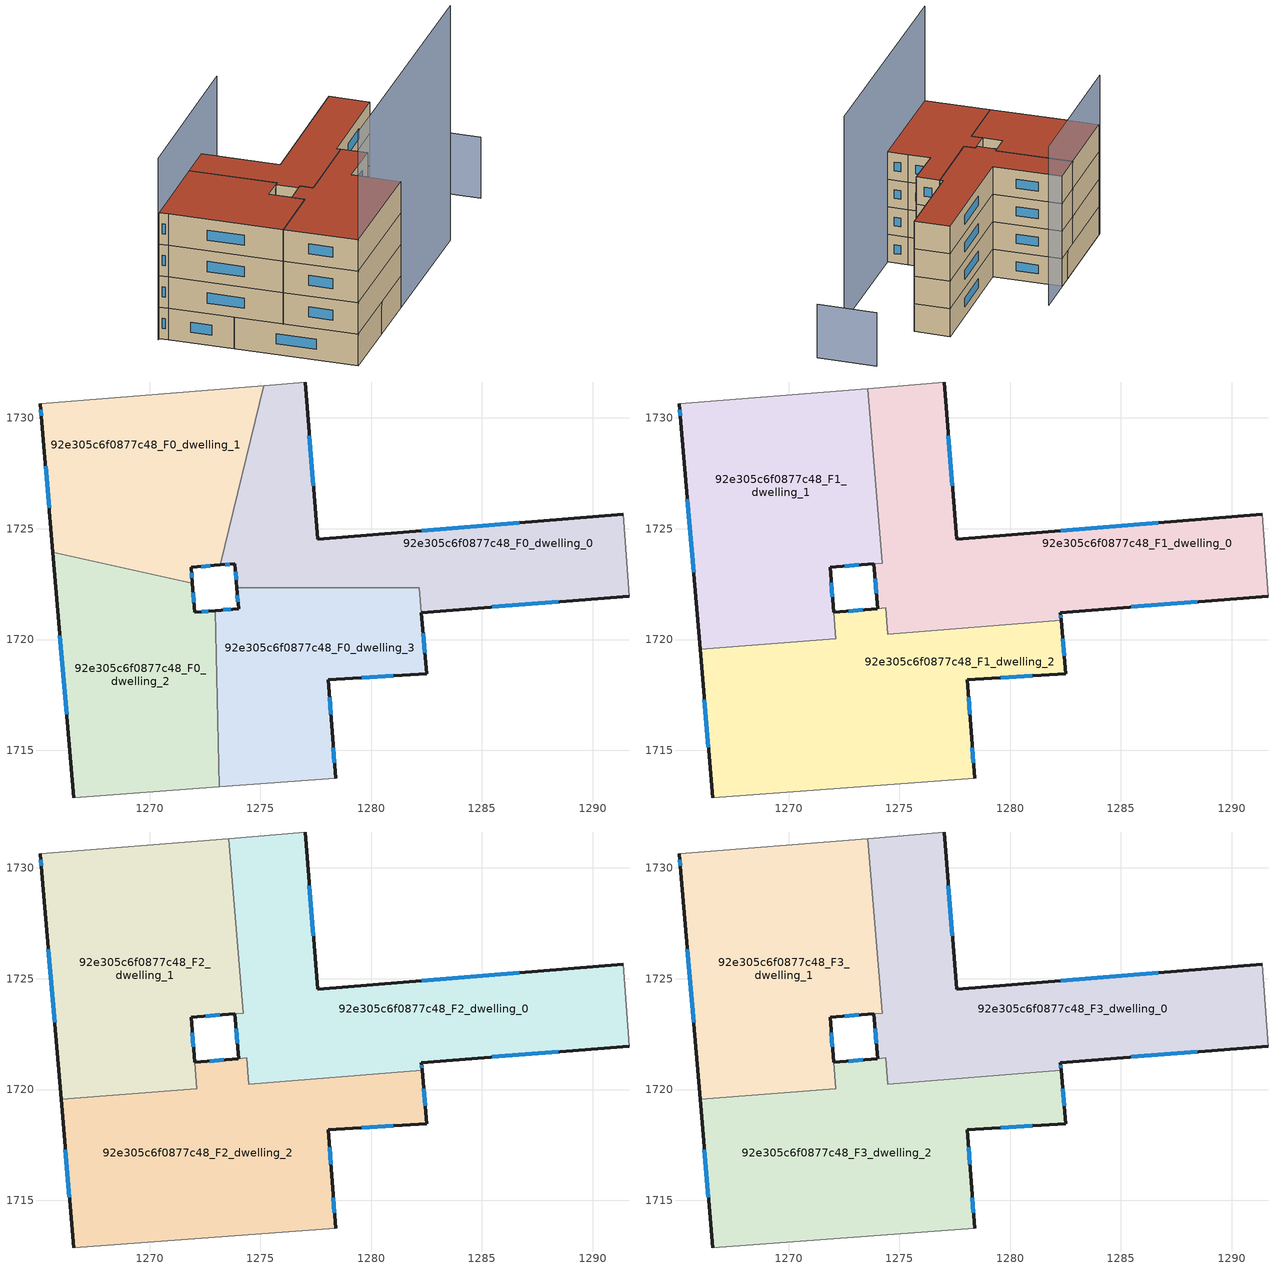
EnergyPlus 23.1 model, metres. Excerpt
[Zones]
92e305c6f0877c48_F0_dwelling_0
 floor ground (EU_floor_Construction): 1291.38,1725.65 1291.64,1721.96 1282.27,1721.22 1282.17,1722.33 1273.94,1722.33 1273.85,1723.42 1273.2,1723.37 1275.15,1731.46 1277.02,1731.61 1277.59,1724.53 z0
 wall outside (EU_wall_Construction): 1273.2,1723.37 1273.85,1723.42 1273.94,1722.33 / 1291.38,1725.65 1277.59,1724.53 1277.02,1731.61 / 1282.27,1721.22 1291.64,1721.96 z0:3
 wall adiabatic (EU_wall_Construction): 1277.02,1731.61 1275.15,1731.46 / 1291.64,1721.96 1291.38,1725.65 z0:3
 wall to 92e305c6f0877c48_F0_dwelling_3 (EU_wall_Construction): 1273.94,1722.33 1282.17,1722.33 1282.27,1721.22 z0:3
 wall to 92e305c6f0877c48_F0_dwelling_1 (EU_wall_Construction): 1275.15,1731.46 1273.2,1723.37 z0:3
 window (EU_Window_Construction): 1273.88,1723.05 1273.91,1722.7 / 1273.42,1723.39 1273.63,1723.4 / 1277.4,1726.93 1277.21,1729.2 / 1286.69,1725.26 1282.29,1724.91 / 1285.46,1721.47 1288.45,1721.71 z1.02:1.98
92e305c6f0877c48_F0_dwelling_1
 floor ground (EU_floor_Construction): 1275.15,1731.46 1273.2,1723.37 1271.88,1723.26 1271.93,1722.55 1265.64,1723.95 1265.14,1729.81 1265.06,1730.64 z0
 wall outside (EU_wall_Construction): 1271.93,1722.55 1271.88,1723.26 1273.2,1723.37 / 1265.06,1730.64 1265.14,1729.81 1265.64,1723.95 z0:3
 wall adiabatic (EU_wall_Construction): 1275.15,1731.46 1265.06,1730.64 z0:3
 wall to 92e305c6f0877c48_F0_dwelling_2 (EU_wall_Construction): 1265.64,1723.95 1271.93,1722.55 z0:3
 window (EU_Window_Construction): 1272.33,1723.29 1272.75,1723.33 / 1271.91,1722.79 1271.9,1723.02 / 1265.31,1727.82 1265.47,1725.94 / 1265.09,1730.36 1265.11,1730.09 z1.02:1.98
92e305c6f0877c48_F0_dwelling_2
 floor ground (EU_floor_Construction): 1271.93,1722.55 1272.04,1721.23 1272.97,1721.31 1273.14,1713.35 1266.58,1712.87 1265.64,1723.95 z0
 wall outside (EU_wall_Construction): 1272.97,1721.31 1272.04,1721.23 1271.93,1722.55 / 1265.64,1723.95 1266.58,1712.87 z0:3
 wall adiabatic (EU_wall_Construction): 1266.58,1712.87 1273.14,1713.35 z0:3
 wall to 92e305c6f0877c48_F0_dwelling_3 (EU_wall_Construction): 1273.14,1713.35 1272.97,1721.31 z0:3
 window (EU_Window_Construction): 1272,1721.68 1271.97,1722.1 / 1272.65,1721.28 1272.36,1721.26 / 1265.96,1720.18 1266.26,1716.64 z1.02:1.98
92e305c6f0877c48_F0_dwelling_3
 floor ground (EU_floor_Construction): 1282.17,1722.33 1282.51,1718.46 1278.08,1718.18 1278.24,1715.84 1278.4,1713.73 1273.14,1713.35 1272.97,1721.31 1274.02,1721.39 1273.94,1722.33 z0
 wall outside (EU_wall_Construction): 1273.94,1722.33 1274.02,1721.39 1272.97,1721.31 / 1278.4,1713.73 1278.24,1715.84 1278.08,1718.18 1282.51,1718.46 1282.27,1721.22 z0:3
 wall adiabatic (EU_wall_Construction): 1273.14,1713.35 1278.4,1713.73 z0:3
 window (EU_Window_Construction): 1273.66,1721.37 1273.33,1721.34 / 1273.97,1722.01 1273.99,1721.71 / 1279.59,1718.27 1281,1718.36 / 1278.19,1716.64 1278.13,1717.38 / 1278.35,1714.45 1278.3,1715.12 / 1282.43,1719.4 1282.35,1720.28 z1.02:1.98
92e305c6f0877c48_F1_dwelling_0
 floor to 92e305c6f0877c48_F0_dwelling_0 (EU_floor_Construction): 1291.38,1725.65 1291.64,1721.96 1282.27,1721.22 1282.17,1722.33 1273.94,1722.33 1273.85,1723.42 1274.22,1723.45 1274.1,1724.95 1275.15,1731.45 1277.02,1731.61 1277.59,1724.53 z3; 1275.15,1731.45 1274.1,1724.95 1273.97,1726.56 z3
 floor to 92e305c6f0877c48_F0_dwelling_1 (EU_floor_Construction): 1275.15,1731.45 1273.97,1726.56 1273.59,1731.33 z3
 floor to 92e305c6f0877c48_F0_dwelling_3 (EU_floor_Construction): 1282.17,1722.33 1274.02,1721.4 1273.94,1722.33 z3; 1282.17,1722.33 1282.3,1720.86 1274.48,1720.23 1274.38,1721.43 1274.02,1721.4 z3
 wall outside (EU_wall_Construction): 1291.38,1725.65 1277.59,1724.53 1277.02,1731.61 / 1282.3,1720.86 1282.27,1721.22 1291.64,1721.96 / 1273.85,1723.42 1274.02,1721.4 z3:6
 wall adiabatic (EU_wall_Construction): 1277.02,1731.61 1273.59,1731.33 / 1291.64,1721.96 1291.38,1725.65 z3:6
 wall to 92e305c6f0877c48_F1_dwelling_2 (EU_wall_Construction): 1274.02,1721.4 1274.38,1721.43 1274.48,1720.23 1282.3,1720.86 z3:6
 wall to 92e305c6f0877c48_F1_dwelling_1 (EU_wall_Construction): 1273.59,1731.33 1274.22,1723.45 1273.85,1723.42 z3:6
 window (EU_Window_Construction): 1277.4,1726.93 1277.21,1729.2 / 1286.69,1725.26 1282.29,1724.91 / 1285.46,1721.47 1288.45,1721.71 / 1282.29,1720.98 1282.28,1721.1 / 1273.91,1722.73 1273.96,1722.08 z4.02:4.98
92e305c6f0877c48_F1_dwelling_1
 floor to 92e305c6f0877c48_F0_dwelling_0 (EU_floor_Construction): 1273.97,1726.56 1274.22,1723.45 1273.85,1723.42 1273.2,1723.37 z3
 floor to 92e305c6f0877c48_F0_dwelling_1 (EU_floor_Construction): 1273.59,1731.33 1273.97,1726.56 1273.2,1723.37 1271.88,1723.26 1271.93,1722.55 1265.64,1723.95 1265.14,1729.81 1265.06,1730.64 z3
 floor to 92e305c6f0877c48_F0_dwelling_2 (EU_floor_Construction): 1271.93,1722.55 1272.14,1720.05 1266.01,1719.56 1265.64,1723.95 z3
 wall outside (EU_wall_Construction): 1265.06,1730.64 1265.14,1729.81 1266.01,1719.56 / 1272.04,1721.23 1271.88,1723.26 1273.85,1723.42 z3:6
 wall adiabatic (EU_wall_Construction): 1273.59,1731.33 1265.06,1730.64 z3:6
 wall to 92e305c6f0877c48_F1_dwelling_2 (EU_wall_Construction): 1266.01,1719.56 1272.14,1720.05 1272.04,1721.23 z3:6
 window (EU_Window_Construction): 1272.55,1723.31 1273.18,1723.37 / 1265.44,1726.32 1265.71,1723.05 / 1265.09,1730.36 1265.11,1730.09 / 1271.99,1721.92 1271.93,1722.57 z4.02:4.98
92e305c6f0877c48_F1_dwelling_2
 floor to 92e305c6f0877c48_F0_dwelling_2 (EU_floor_Construction): 1272.97,1721.31 1273.14,1713.35 1266.58,1712.87 1266.01,1719.55 1272.14,1720.05 1272.04,1721.23 z3
 floor to 92e305c6f0877c48_F0_dwelling_3 (EU_floor_Construction): 1282.3,1720.86 1282.51,1718.46 1278.08,1718.18 1278.24,1715.84 1278.4,1713.73 1273.14,1713.35 1272.97,1721.31 1274.38,1721.43 1274.48,1720.23 z3
 wall outside (EU_wall_Construction): 1274.01,1721.39 1272.04,1721.23 / 1278.4,1713.73 1278.24,1715.84 1278.08,1718.18 1282.51,1718.46 1282.3,1720.86 / 1266.01,1719.55 1266.58,1712.87 z3:6
 wall adiabatic (EU_wall_Construction): 1266.58,1712.87 1278.4,1713.73 z3:6
 window (EU_Window_Construction): 1273.34,1721.34 1272.71,1721.29 / 1282.44,1719.27 1282.37,1720.04 / 1279.59,1718.27 1281,1718.36 / 1278.19,1716.64 1278.13,1717.38 / 1278.35,1714.45 1278.3,1715.12 / 1266.2,1717.28 1266.38,1715.14 z4.02:4.98
92e305c6f0877c48_F2_dwelling_0
 floor to 92e305c6f0877c48_F1_dwelling_0 (EU_floor_Construction): 1291.38,1725.65 1291.64,1721.96 1282.27,1721.22 1282.3,1720.86 1274.48,1720.23 1274.38,1721.43 1274.02,1721.4 1273.85,1723.42 1274.22,1723.45 1273.59,1731.33 1277.02,1731.61 1277.59,1724.53 z6
 wall outside (EU_wall_Construction): 1291.38,1725.65 1277.59,1724.53 1277.02,1731.61 / 1282.3,1720.86 1282.27,1721.22 1291.64,1721.96 / 1273.85,1723.42 1274.02,1721.4 z6:9
 wall adiabatic (EU_wall_Construction): 1277.02,1731.61 1273.59,1731.33 / 1291.64,1721.96 1291.38,1725.65 z6:9
 wall to 92e305c6f0877c48_F2_dwelling_2 (EU_wall_Construction): 1274.02,1721.4 1274.38,1721.43 1274.48,1720.23 1282.3,1720.86 z6:9
 wall to 92e305c6f0877c48_F2_dwelling_1 (EU_wall_Construction): 1273.59,1731.33 1274.22,1723.45 1273.85,1723.42 z6:9
 window (EU_Window_Construction): 1277.4,1726.93 1277.21,1729.2 / 1286.69,1725.26 1282.29,1724.91 / 1285.46,1721.47 1288.45,1721.71 / 1282.29,1720.98 1282.28,1721.1 / 1273.91,1722.73 1273.96,1722.08 z7.02:7.98
92e305c6f0877c48_F2_dwelling_1
 floor to 92e305c6f0877c48_F1_dwelling_1 (EU_floor_Construction): 1273.59,1731.33 1274.22,1723.45 1273.85,1723.42 1271.88,1723.26 1272.14,1720.05 1266.01,1719.56 1265.14,1729.81 1265.06,1730.64 z6
 wall outside (EU_wall_Construction): 1265.06,1730.64 1265.14,1729.81 1266.01,1719.56 / 1272.04,1721.23 1271.88,1723.26 1273.85,1723.42 z6:9
 wall adiabatic (EU_wall_Construction): 1273.59,1731.33 1265.06,1730.64 z6:9
 wall to 92e305c6f0877c48_F2_dwelling_2 (EU_wall_Construction): 1266.01,1719.56 1272.14,1720.05 1272.04,1721.23 z6:9
 window (EU_Window_Construction): 1272.55,1723.31 1273.18,1723.37 / 1265.44,1726.32 1265.71,1723.05 / 1265.09,1730.36 1265.11,1730.09 / 1271.99,1721.92 1271.93,1722.57 z7.02:7.98
92e305c6f0877c48_F2_dwelling_2
 floor to 92e305c6f0877c48_F1_dwelling_2 (EU_floor_Construction): 1282.3,1720.86 1282.51,1718.46 1278.08,1718.18 1278.24,1715.84 1278.4,1713.73 1266.58,1712.87 1266.01,1719.55 1272.14,1720.05 1272.04,1721.23 1274.38,1721.43 1274.48,1720.23 z6
 wall outside (EU_wall_Construction): 1274.01,1721.39 1272.04,1721.23 / 1278.4,1713.73 1278.24,1715.84 1278.08,1718.18 1282.51,1718.46 1282.3,1720.86 / 1266.01,1719.55 1266.58,1712.87 z6:9
 wall adiabatic (EU_wall_Construction): 1266.58,1712.87 1278.4,1713.73 z6:9
 window (EU_Window_Construction): 1273.34,1721.34 1272.71,1721.29 / 1282.44,1719.27 1282.37,1720.04 / 1279.59,1718.27 1281,1718.36 / 1278.19,1716.64 1278.13,1717.38 / 1278.35,1714.45 1278.3,1715.12 / 1266.2,1717.28 1266.38,1715.14 z7.02:7.98
92e305c6f0877c48_F3_dwelling_0
 floor to 92e305c6f0877c48_F2_dwelling_0 (EU_floor_Construction): 1291.38,1725.65 1291.64,1721.96 1282.27,1721.22 1282.3,1720.86 1274.48,1720.23 1274.38,1721.43 1274.02,1721.4 1273.85,1723.42 1274.22,1723.45 1273.59,1731.33 1277.02,1731.61 1277.59,1724.53 z9
 wall outside (EU_wall_Construction): 1291.38,1725.65 1277.59,1724.53 1277.02,1731.61 / 1282.3,1720.86 1282.27,1721.22 1291.64,1721.96 / 1273.85,1723.42 1274.02,1721.4 z9:12
 wall adiabatic (EU_wall_Construction): 1277.02,1731.61 1273.59,1731.33 / 1291.64,1721.96 1291.38,1725.65 z9:12
 wall to 92e305c6f0877c48_F3_dwelling_2 (EU_wall_Construction): 1274.02,1721.4 1274.38,1721.43 1274.48,1720.23 1282.3,1720.86 z9:12
 wall to 92e305c6f0877c48_F3_dwelling_1 (EU_wall_Construction): 1273.59,1731.33 1274.22,1723.45 1273.85,1723.42 z9:12
 window (EU_Window_Construction): 1277.4,1726.93 1277.21,1729.2 / 1286.69,1725.26 1282.29,1724.91 / 1285.46,1721.47 1288.45,1721.71 / 1282.29,1720.98 1282.28,1721.1 / 1273.91,1722.73 1273.96,1722.08 z10.02:10.98
 roof outside (EU_roof_Construction): 1291.64,1721.96 1291.38,1725.65 1277.59,1724.53 1277.02,1731.61 1273.59,1731.33 1274.22,1723.45 1273.85,1723.42 1274.02,1721.4 1274.38,1721.43 1274.48,1720.23 1282.3,1720.86 1282.27,1721.22 z12
92e305c6f0877c48_F3_dwelling_1
 floor to 92e305c6f0877c48_F2_dwelling_1 (EU_floor_Construction): 1273.59,1731.33 1274.22,1723.45 1273.85,1723.42 1271.88,1723.26 1272.14,1720.05 1266.01,1719.56 1265.14,1729.81 1265.06,1730.64 z9
 wall outside (EU_wall_Construction): 1265.06,1730.64 1265.14,1729.81 1266.01,1719.56 / 1272.04,1721.23 1271.88,1723.26 1273.85,1723.42 z9:12
 wall adiabatic (EU_wall_Construction): 1273.59,1731.33 1265.06,1730.64 z9:12
 wall to 92e305c6f0877c48_F3_dwelling_2 (EU_wall_Construction): 1266.01,1719.56 1272.14,1720.05 1272.04,1721.23 z9:12
 window (EU_Window_Construction): 1272.55,1723.31 1273.18,1723.37 / 1265.44,1726.32 1265.71,1723.05 / 1265.09,1730.36 1265.11,1730.09 / 1271.99,1721.92 1271.93,1722.57 z10.02:10.98
 roof outside (EU_roof_Construction): 1272.14,1720.05 1271.88,1723.26 1273.85,1723.42 1274.22,1723.45 1273.59,1731.33 1265.06,1730.64 1265.14,1729.81 1266.01,1719.56 z12
92e305c6f0877c48_F3_dwelling_2
 floor to 92e305c6f0877c48_F2_dwelling_2 (EU_floor_Construction): 1282.3,1720.86 1282.51,1718.46 1278.08,1718.18 1278.24,1715.84 1278.4,1713.73 1266.58,1712.87 1266.01,1719.55 1272.14,1720.05 1272.04,1721.23 1274.38,1721.43 1274.48,1720.23 z9
 wall outside (EU_wall_Construction): 1274.01,1721.39 1272.04,1721.23 / 1278.4,1713.73 1278.24,1715.84 1278.08,1718.18 1282.51,1718.46 1282.3,1720.86 / 1266.01,1719.55 1266.58,1712.87 z9:12
 wall adiabatic (EU_wall_Construction): 1266.58,1712.87 1278.4,1713.73 z9:12
 window (EU_Window_Construction): 1273.34,1721.34 1272.71,1721.29 / 1282.44,1719.27 1282.37,1720.04 / 1279.59,1718.27 1281,1718.36 / 1278.19,1716.64 1278.13,1717.38 / 1278.35,1714.45 1278.3,1715.12 / 1266.2,1717.28 1266.38,1715.14 z10.02:10.98
 roof outside (EU_roof_Construction): 1278.4,1713.73 1278.24,1715.84 1278.08,1718.18 1282.51,1718.46 1282.3,1720.86 1274.48,1720.23 1274.38,1721.43 1272.04,1721.23 1272.14,1720.05 1266.01,1719.55 1266.58,1712.87 z12
shading: 1266.55,1712.86 1292.11,1714.74 z0:22.3; 1300.57,1715.37 1300.13,1721.45 z0:5.8; 1281.41,1731.96 1264.86,1730.62 z0:17.3
[Building]
EU S2 Campaign: North Axis=0; Terrain=City; Solar Distribution=FullExterior
[Site:Location]
Vienna: Latitude=48; Longitude=16.5; Time Zone=1; Elevation=183
[SizingPeriod:WeatherFileDays]
AnnualSizingPeriod: Begin Month=1; Begin Day of Month=1; End Month=12; End Day of Month=31; Day of Week for Start Day=Monday; Use Weather File Daylight Saving Period=No; Use Weather File Rain and Snow Indicators=No
[MATERIAL]
EU_InternalMass_Material: Roughness=MediumRough; Thickness=0.1; Conductivity=1; Density=1800; Specific Heat=900; Thermal Absorptance=0.9; Solar Absorptance=0.7; Visible Absorptance=0.7
[MATERIAL:NOMASS] Roughness=MediumRough; Thermal Absorptance=0.9; Solar Absorptance=0.7; Visible Absorptance=0.7
Name | Thermal Resistance
EU_wall_NoMass | 0.942466
EU_roof_NoMass | 0.551687
EU_floor_NoMass | 0.66527
[WINDOWMATERIAL:SIMPLEGLAZINGSYSTEM]
EU_Window_SimpleGlazing: UFactor=2.03367; Solar Heat Gain Coefficient=0.65; Visible Transmittance=0.65
[CONSTRUCTION]
EU_wall_Construction: EU_wall_NoMass
EU_roof_Construction: EU_roof_NoMass
EU_floor_Construction: EU_floor_NoMass
EU_Window_Construction: EU_Window_SimpleGlazing
EU_InternalMass_Construction: EU_InternalMass_Material
[ZONE] Type=1; Multiplier=1; Ceiling Height=autocalculate; Floor Area=autocalculate; Part of Total Floor Area=Yes
Name | Volume
92e305c6f0877c48_F0_dwelling_0 | 225.253
92e305c6f0877c48_F1_dwelling_0; 92e305c6f0877c48_F2_dwelling_0; 92e305c6f0877c48_F3_dwelling_0 | 274.701
92e305c6f0877c48_F0_dwelling_1 | 204.357
92e305c6f0877c48_F1_dwelling_1 | 261.762
92e305c6f0877c48_F2_dwelling_1; 92e305c6f0877c48_F3_dwelling_1 | 261.768
92e305c6f0877c48_F0_dwelling_2 | 204.364
92e305c6f0877c48_F1_dwelling_2 | 280.872
92e305c6f0877c48_F2_dwelling_2; 92e305c6f0877c48_F3_dwelling_2 | 280.878
92e305c6f0877c48_F0_dwelling_3 | 183.439
[INTERNALMASS] Construction=EU_InternalMass_Construction
Name | Zone or ZoneList | Surface Area
92e305c6f0877c48_F0_dwelling_0_EU_InternalMass | 92e305c6f0877c48_F0_dwelling_0 | 75.0833
92e305c6f0877c48_F0_dwelling_1_EU_InternalMass | 92e305c6f0877c48_F0_dwelling_1 | 68.1185
92e305c6f0877c48_F0_dwelling_2_EU_InternalMass | 92e305c6f0877c48_F0_dwelling_2 | 68.1217
92e305c6f0877c48_F0_dwelling_3_EU_InternalMass | 92e305c6f0877c48_F0_dwelling_3 | 61.1466
92e305c6f0877c48_F1_dwelling_0_EU_InternalMass | 92e305c6f0877c48_F1_dwelling_0 | 91.5685
92e305c6f0877c48_F1_dwelling_1_EU_InternalMass | 92e305c6f0877c48_F1_dwelling_1 | 87.273
92e305c6f0877c48_F1_dwelling_2_EU_InternalMass | 92e305c6f0877c48_F1_dwelling_2 | 93.6226
92e305c6f0877c48_F2_dwelling_0_EU_InternalMass | 92e305c6f0877c48_F2_dwelling_0 | 91.5685
92e305c6f0877c48_F2_dwelling_1_EU_InternalMass | 92e305c6f0877c48_F2_dwelling_1 | 87.273
92e305c6f0877c48_F2_dwelling_2_EU_InternalMass | 92e305c6f0877c48_F2_dwelling_2 | 93.6226
92e305c6f0877c48_F3_dwelling_0_EU_InternalMass | 92e305c6f0877c48_F3_dwelling_0 | 91.5685
92e305c6f0877c48_F3_dwelling_1_EU_InternalMass | 92e305c6f0877c48_F3_dwelling_1 | 87.273
92e305c6f0877c48_F3_dwelling_2_EU_InternalMass | 92e305c6f0877c48_F3_dwelling_2 | 93.6226
[OTHEREQUIPMENT] Fuel Type=Electricity; Design Level Calculation Method=Watts/Area; Power per Zone Floor Area=1; Fraction Latent=0; Fraction Radiant=0; Fraction Lost=0; Carbon Dioxide Generation Rate=0; EndUse Subcategory=EU_Step8_InternalGains
Name | Zone or ZoneList or Space or SpaceList | Schedule
EU_Step8_InternalGain_92e305c6f0877c48_F0_dwelling_0_f000 | 92e305c6f0877c48_F0_dwelling_0 | EU_Step8_GainSchedule_92e305c6f0877c48_F0_dwelling_0_f000
EU_Step8_InternalGain_92e305c6f0877c48_F0_dwelling_1_f000 | 92e305c6f0877c48_F0_dwelling_1 | EU_Step8_GainSchedule_92e305c6f0877c48_F0_dwelling_1_f000
EU_Step8_InternalGain_92e305c6f0877c48_F0_dwelling_2_f000 | 92e305c6f0877c48_F0_dwelling_2 | EU_Step8_GainSchedule_92e305c6f0877c48_F0_dwelling_2_f000
EU_Step8_InternalGain_92e305c6f0877c48_F0_dwelling_3_f000 | 92e305c6f0877c48_F0_dwelling_3 | EU_Step8_GainSchedule_92e305c6f0877c48_F0_dwelling_3_f000
EU_Step8_InternalGain_92e305c6f0877c48_F1_dwelling_0_f000 | 92e305c6f0877c48_F1_dwelling_0 | EU_Step8_GainSchedule_92e305c6f0877c48_F1_dwelling_0_f000
EU_Step8_InternalGain_92e305c6f0877c48_F1_dwelling_1_f000 | 92e305c6f0877c48_F1_dwelling_1 | EU_Step8_GainSchedule_92e305c6f0877c48_F1_dwelling_1_f000
EU_Step8_InternalGain_92e305c6f0877c48_F1_dwelling_2_f000 | 92e305c6f0877c48_F1_dwelling_2 | EU_Step8_GainSchedule_92e305c6f0877c48_F1_dwelling_2_f000
EU_Step8_InternalGain_92e305c6f0877c48_F2_dwelling_0_f000 | 92e305c6f0877c48_F2_dwelling_0 | EU_Step8_GainSchedule_92e305c6f0877c48_F2_dwelling_0_f000
EU_Step8_InternalGain_92e305c6f0877c48_F2_dwelling_1_f000 | 92e305c6f0877c48_F2_dwelling_1 | EU_Step8_GainSchedule_92e305c6f0877c48_F2_dwelling_1_f000
EU_Step8_InternalGain_92e305c6f0877c48_F2_dwelling_2_f000 | 92e305c6f0877c48_F2_dwelling_2 | EU_Step8_GainSchedule_92e305c6f0877c48_F2_dwelling_2_f000
EU_Step8_InternalGain_92e305c6f0877c48_F3_dwelling_0_f000 | 92e305c6f0877c48_F3_dwelling_0 | EU_Step8_GainSchedule_92e305c6f0877c48_F3_dwelling_0_f000
EU_Step8_InternalGain_92e305c6f0877c48_F3_dwelling_1_f000 | 92e305c6f0877c48_F3_dwelling_1 | EU_Step8_GainSchedule_92e305c6f0877c48_F3_dwelling_1_f000
EU_Step8_InternalGain_92e305c6f0877c48_F3_dwelling_2_f000 | 92e305c6f0877c48_F3_dwelling_2 | EU_Step8_GainSchedule_92e305c6f0877c48_F3_dwelling_2_f000
[ZONEVENTILATION:DESIGNFLOWRATE] Schedule=EU_AlwaysOn; Design Flow Rate Calculation Method=AirChanges/Hour; Air Changes per Hour=0.530523; Ventilation Type=Natural; Fan Pressure Rise=0; Fan Total Efficiency=1; Constant Term Coefficient=1; Temperature Term Coefficient=0; Velocity Term Coefficient=0; Velocity Squared Term Coefficient=0; Minimum Indoor Temperature=-100; Maximum Indoor Temperature=100; Delta Temperature=-100; Minimum Outdoor Temperature=-100; Maximum Outdoor Temperature=100; Maximum Wind Speed=40
Name | Zone or ZoneList or Space or SpaceList
EU_ConstantAir_92e305c6f0877c48_F0_dwelling_0 | 92e305c6f0877c48_F0_dwelling_0
EU_ConstantAir_92e305c6f0877c48_F0_dwelling_1 | 92e305c6f0877c48_F0_dwelling_1
EU_ConstantAir_92e305c6f0877c48_F0_dwelling_2 | 92e305c6f0877c48_F0_dwelling_2
EU_ConstantAir_92e305c6f0877c48_F0_dwelling_3 | 92e305c6f0877c48_F0_dwelling_3
EU_ConstantAir_92e305c6f0877c48_F1_dwelling_0 | 92e305c6f0877c48_F1_dwelling_0
EU_ConstantAir_92e305c6f0877c48_F1_dwelling_1 | 92e305c6f0877c48_F1_dwelling_1
EU_ConstantAir_92e305c6f0877c48_F1_dwelling_2 | 92e305c6f0877c48_F1_dwelling_2
EU_ConstantAir_92e305c6f0877c48_F2_dwelling_0 | 92e305c6f0877c48_F2_dwelling_0
EU_ConstantAir_92e305c6f0877c48_F2_dwelling_1 | 92e305c6f0877c48_F2_dwelling_1
EU_ConstantAir_92e305c6f0877c48_F2_dwelling_2 | 92e305c6f0877c48_F2_dwelling_2
EU_ConstantAir_92e305c6f0877c48_F3_dwelling_0 | 92e305c6f0877c48_F3_dwelling_0
EU_ConstantAir_92e305c6f0877c48_F3_dwelling_1 | 92e305c6f0877c48_F3_dwelling_1
EU_ConstantAir_92e305c6f0877c48_F3_dwelling_2 | 92e305c6f0877c48_F3_dwelling_2
[HVACTEMPLATE:THERMOSTAT] Constant Heating Setpoint=20; Constant Cooling Setpoint=50
EU_HeatOnly_92e305c6f0877c48_F0_dwelling_0; EU_HeatOnly_92e305c6f0877c48_F0_dwelling_1; EU_HeatOnly_92e305c6f0877c48_F0_dwelling_2; EU_HeatOnly_92e305c6f0877c48_F0_dwelling_3; EU_HeatOnly_92e305c6f0877c48_F1_dwelling_0; EU_HeatOnly_92e305c6f0877c48_F1_dwelling_1; EU_HeatOnly_92e305c6f0877c48_F1_dwelling_2; EU_HeatOnly_92e305c6f0877c48_F2_dwelling_0; EU_HeatOnly_92e305c6f0877c48_F2_dwelling_1; EU_HeatOnly_92e305c6f0877c48_F2_dwelling_2; EU_HeatOnly_92e305c6f0877c48_F3_dwelling_0; EU_HeatOnly_92e305c6f0877c48_F3_dwelling_1; EU_HeatOnly_92e305c6f0877c48_F3_dwelling_2
[HVACTEMPLATE:ZONE:IDEALLOADSAIRSYSTEM] System Availability Schedule=EU_AlwaysOn; Maximum Heating Supply Air Temperature=50; Minimum Cooling Supply Air Temperature=13; Maximum Heating Supply Air Humidity Ratio=0.0156; Minimum Cooling Supply Air Humidity Ratio=0.0077; Heating Limit=NoLimit; Cooling Limit=NoLimit; Heating Availability Schedule=EU_AlwaysOn; Cooling Availability Schedule=EU_CoolingOff; Dehumidification Control Type=ConstantSensibleHeatRatio; Cooling Sensible Heat Ratio=0.7; Dehumidification Setpoint=60; Humidification Control Type=None; Humidification Setpoint=30; Outdoor Air Method=None; Outdoor Air Flow Rate per Person=0.00944; Outdoor Air Flow Rate per Zone Floor Area=0; Outdoor Air Flow Rate per Zone=0; Demand Controlled Ventilation Type=None; Outdoor Air Economizer Type=NoEconomizer; Heat Recovery Type=None; Sensible Heat Recovery Effectiveness=0.7; Latent Heat Recovery Effectiveness=0.65
Name | Template Thermostat
92e305c6f0877c48_F0_dwelling_0 | EU_HeatOnly_92e305c6f0877c48_F0_dwelling_0
92e305c6f0877c48_F0_dwelling_1 | EU_HeatOnly_92e305c6f0877c48_F0_dwelling_1
92e305c6f0877c48_F0_dwelling_2 | EU_HeatOnly_92e305c6f0877c48_F0_dwelling_2
92e305c6f0877c48_F0_dwelling_3 | EU_HeatOnly_92e305c6f0877c48_F0_dwelling_3
92e305c6f0877c48_F1_dwelling_0 | EU_HeatOnly_92e305c6f0877c48_F1_dwelling_0
92e305c6f0877c48_F1_dwelling_1 | EU_HeatOnly_92e305c6f0877c48_F1_dwelling_1
92e305c6f0877c48_F1_dwelling_2 | EU_HeatOnly_92e305c6f0877c48_F1_dwelling_2
92e305c6f0877c48_F2_dwelling_0 | EU_HeatOnly_92e305c6f0877c48_F2_dwelling_0
92e305c6f0877c48_F2_dwelling_1 | EU_HeatOnly_92e305c6f0877c48_F2_dwelling_1
92e305c6f0877c48_F2_dwelling_2 | EU_HeatOnly_92e305c6f0877c48_F2_dwelling_2
92e305c6f0877c48_F3_dwelling_0 | EU_HeatOnly_92e305c6f0877c48_F3_dwelling_0
92e305c6f0877c48_F3_dwelling_1 | EU_HeatOnly_92e305c6f0877c48_F3_dwelling_1
92e305c6f0877c48_F3_dwelling_2 | EU_HeatOnly_92e305c6f0877c48_F3_dwelling_2
[SIZING:ZONE] Zone Cooling Design Supply Air Temperature Input Method=SupplyAirTemperature; Zone Cooling Design Supply Air Temperature=13; Zone Heating Design Supply Air Temperature Input Method=SupplyAirTemperature; Zone Heating Design Supply Air Temperature=50; Zone Cooling Design Supply Air Humidity Ratio=0.008; Zone Heating Design Supply Air Humidity Ratio=0.008; Cooling Design Air Flow Method=DesignDay; Cooling Design Air Flow Rate=0; Cooling Minimum Air Flow per Zone Floor Area=0.000762; Cooling Minimum Air Flow=0; Cooling Minimum Air Flow Fraction=0.2; Heating Design Air Flow Method=DesignDay; Heating Design Air Flow Rate=0; Heating Maximum Air Flow per Zone Floor Area=0.002032; Heating Maximum Air Flow=0.141576; Heating Maximum Air Flow Fraction=0.3; Account for Dedicated Outdoor Air System=No; Dedicated Outdoor Air System Control Strategy=NeutralSupplyAir; Dedicated Outdoor Air Low Setpoint Temperature for Design=autosize; Dedicated Outdoor Air High Setpoint Temperature for Design=autosize; Zone Load Sizing Method=Sensible Load Only No Latent Load; Zone Latent Cooling Design Supply Air Humidity Ratio Input Method=HumidityRatioDifference; Zone Cooling Design Supply Air Humidity Ratio Difference=0.005; Zone Latent Heating Design Supply Air Humidity Ratio Input Method=HumidityRatioDifference; Zone Humidification Design Supply Air Humidity Ratio Difference=0.005
92e305c6f0877c48_F0_dwelling_0; 92e305c6f0877c48_F0_dwelling_1; 92e305c6f0877c48_F0_dwelling_2; 92e305c6f0877c48_F0_dwelling_3; 92e305c6f0877c48_F1_dwelling_0; 92e305c6f0877c48_F1_dwelling_1; 92e305c6f0877c48_F1_dwelling_2; 92e305c6f0877c48_F2_dwelling_0; 92e305c6f0877c48_F2_dwelling_1; 92e305c6f0877c48_F2_dwelling_2; 92e305c6f0877c48_F3_dwelling_0; 92e305c6f0877c48_F3_dwelling_1; 92e305c6f0877c48_F3_dwelling_2
[SCHEDULE:CONSTANT]
Name | Hourly Value
EU_AlwaysOn | 1
EU_CoolingOff | 0
[SCHEDULE:FILE] Column Number=1; Rows to Skip at Top=0; Number of Hours of Data=8760; Column Separator=Comma; Interpolate to Timestep=No; Minutes per Item=60; Adjust Schedule for Daylight Savings=Yes
Name | File
EU_Step8_GainSchedule_92e305c6f0877c48_F0_dwelling_0_f000 | ../../schedules/92e305c6f0877c48/92e305c6f0877c48_F0_dwelling_0_f000_gain.csv
EU_Step8_GainSchedule_92e305c6f0877c48_F0_dwelling_1_f000 | ../../schedules/92e305c6f0877c48/92e305c6f0877c48_F0_dwelling_1_f000_gain.csv
EU_Step8_GainSchedule_92e305c6f0877c48_F0_dwelling_2_f000 | ../../schedules/92e305c6f0877c48/92e305c6f0877c48_F0_dwelling_2_f000_gain.csv
EU_Step8_GainSchedule_92e305c6f0877c48_F0_dwelling_3_f000 | ../../schedules/92e305c6f0877c48/92e305c6f0877c48_F0_dwelling_3_f000_gain.csv
EU_Step8_GainSchedule_92e305c6f0877c48_F1_dwelling_0_f000 | ../../schedules/92e305c6f0877c48/92e305c6f0877c48_F1_dwelling_0_f000_gain.csv
EU_Step8_GainSchedule_92e305c6f0877c48_F1_dwelling_1_f000 | ../../schedules/92e305c6f0877c48/92e305c6f0877c48_F1_dwelling_1_f000_gain.csv
EU_Step8_GainSchedule_92e305c6f0877c48_F1_dwelling_2_f000 | ../../schedules/92e305c6f0877c48/92e305c6f0877c48_F1_dwelling_2_f000_gain.csv
EU_Step8_GainSchedule_92e305c6f0877c48_F2_dwelling_0_f000 | ../../schedules/92e305c6f0877c48/92e305c6f0877c48_F2_dwelling_0_f000_gain.csv
EU_Step8_GainSchedule_92e305c6f0877c48_F2_dwelling_1_f000 | ../../schedules/92e305c6f0877c48/92e305c6f0877c48_F2_dwelling_1_f000_gain.csv
EU_Step8_GainSchedule_92e305c6f0877c48_F2_dwelling_2_f000 | ../../schedules/92e305c6f0877c48/92e305c6f0877c48_F2_dwelling_2_f000_gain.csv
EU_Step8_GainSchedule_92e305c6f0877c48_F3_dwelling_0_f000 | ../../schedules/92e305c6f0877c48/92e305c6f0877c48_F3_dwelling_0_f000_gain.csv
EU_Step8_GainSchedule_92e305c6f0877c48_F3_dwelling_1_f000 | ../../schedules/92e305c6f0877c48/92e305c6f0877c48_F3_dwelling_1_f000_gain.csv
EU_Step8_GainSchedule_92e305c6f0877c48_F3_dwelling_2_f000 | ../../schedules/92e305c6f0877c48/92e305c6f0877c48_F3_dwelling_2_f000_gain.csv
